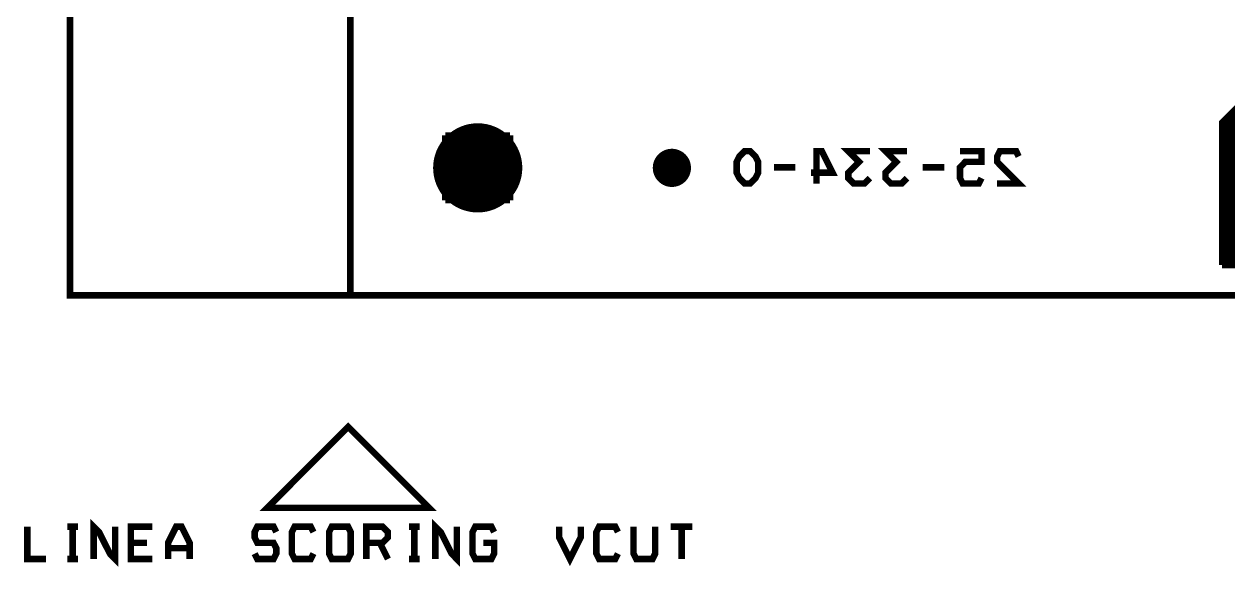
# Model space of a CAD drawing. Extents: x -18 to 155, y -91 to 215.
# Drawn here: x -17.8 to 29.44, y -15.66 to 5.64 of the extents above; entities that cross this region are included whole.
import ezdxf

# ---------------------------------------------------------------- set-up
doc = ezdxf.new("R2010")
doc.units = 0
doc.header["$MEASUREMENT"] = 0
doc.layers.get('0').update_dxf_attribs({"linetype": 'CONTINUOUS'})
for name, color, linetype in [('25-334-0_BOT', 7, 'CONTINUOUS'), ('25-334-0_DRD', 7, 'CONTINUOUS'), ('25-334-0_DRL', 2, 'CONTINUOUS'), ('25-334-0_IN1', 4, 'CONTINUOUS'), ('25-334-0_IN2', 3, 'CONTINUOUS'), ('25-334-0_SMB', 5, 'CONTINUOUS'), ('25-334-0_SMT', 10, 'CONTINUOUS'), ('25-334-0_TOP', 11, 'CONTINUOUS'), ('THRUHOLE_NPT', 8, 'CONTINUOUS')]:
    doc.layers.add(name, color=color, linetype=linetype)

# ---------------------------------------------------------------- blocks, each defined once
blk = doc.blocks.new('ROUND_1')
at = {"const_width": 1.75006}
blk.add_lwpolyline([(-0.87503, 0, 1), (0.87503, 0, 1)], format="xyb", close=True, dxfattribs=at)
blk = doc.blocks.new('ROUND_74')
at = {"const_width": 0.7493}
blk.add_lwpolyline([(-0.37465, 0, 1), (0.37465, 0, 1)], format="xyb", close=True, dxfattribs=at)
blk = doc.blocks.new('ROUND_3')
at = {"const_width": 0.50038}
blk.add_lwpolyline([(-0.25019, 0, 1), (0.25019, 0, 1)], format="xyb", close=True, dxfattribs=at)

msp = doc.modelspace()

# ---------------------------------------------------------------- linework, layer by layer
at = {"layer": '25-334-0_BOT', "const_width": 0.254}
for points in [[(38.1, 41.656), (38.1, 10.668), (29.21, 1.778), (29.21, -3.81)], [(51.562, 1.905), (29.337, 1.905)], [(29.4386, 2.0066), (29.4386, -3.81)], [(51.562, 2.1336), (29.5656, 2.1336)], [(51.562, 1.6764), (29.21, 1.6764)], [(51.562, 1.4478), (29.21, 1.4478)], [(51.562, 1.2192), (29.21, 1.2192)], [(51.562, 0.9906), (29.21, 0.9906)], [(10.68832, -0.61468), (10.90168, -0.40132), (11.00582, -0.1905), (11.00582, 0.23368), (10.90168, 0.4445), (10.68832, 0.65532), (10.4775, 0.65532), (10.26668, 0.4445), (10.16, 0.23368), (10.16, -0.1905), (10.26668, -0.40132), (10.4775, -0.61468), (10.68832, -0.61468)], [(13.081, -0.1905), (13.92682, -0.1905), (13.50518, 0.65532), (13.29182, 0.65532), (13.29182, -0.61468)], [(15.38732, -0.40132), (15.1765, -0.61468), (14.75232, -0.61468), (14.5415, -0.40132), (14.5415, -0.1905), (14.96568, 0.23368), (14.5415, 0.65532), (15.38732, 0.65532)], [(16.84782, -0.40132), (16.637, -0.61468), (16.21282, -0.61468), (16.002, -0.40132), (16.002, -0.1905), (16.42618, 0.23368), (16.002, 0.65532), (16.84782, 0.65532)], [(19.76882, -0.40132), (19.66468, -0.61468), (19.02968, -0.61468), (18.923, -0.40132), (18.923, 0.02032), (19.13382, 0.23368), (19.76882, 0.23368), (19.76882, 0.65532), (18.923, 0.65532)], [(20.3835, -0.61468), (21.22932, -0.61468), (20.3835, 0.23368), (20.3835, 0.4445), (20.49018, 0.65532), (21.12518, 0.65532), (21.22932, 0.4445)], [(51.562, 0.762), (29.21, 0.762)], [(51.562, 0.5334), (29.21, 0.5334)], [(11.6205, 0.02032), (12.46632, 0.02032)], [(17.4625, 0.02032), (18.30832, 0.02032)], [(51.562, 0.3048), (29.21, 0.3048)], [(51.562, 0.0762), (29.21, 0.0762)], [(51.562, -0.1524), (29.21, -0.1524)], [(51.562, -0.381), (29.21, -0.381)], [(51.562, -0.6096), (29.21, -0.6096)], [(51.562, -0.8382), (29.21, -0.8382)], [(51.562, -1.0668), (29.21, -1.0668)], [(51.562, -1.2954), (29.21, -1.2954)], [(51.562, -1.524), (29.21, -1.524)], [(51.562, -1.7526), (29.21, -1.7526)], [(51.562, -1.9812), (29.21, -1.9812)], [(51.562, -2.2098), (29.21, -2.2098)], [(51.562, -2.4384), (29.21, -2.4384)], [(51.562, -2.667), (29.21, -2.667)], [(51.562, -2.8956), (29.21, -2.8956)], [(51.562, -3.1242), (29.21, -3.1242)], [(51.562, -3.3528), (29.21, -3.3528)], [(51.562, -3.5814), (29.21, -3.5814)], [(51.562, -3.81), (29.21, -3.81)]]:
    msp.add_lwpolyline(points, dxfattribs=at)
at = {"layer": '25-334-0_DRD', "const_width": 0.254}
for points in [[(-15.99946, -4.99872), (155.00096, -4.99872), (155.00096, 215.00084), (-4.99872, 215.00084), (-4.99872, 189.35954), (-15.99946, 189.35954), (-15.99946, -4.99872)], [(-1.27, 1.27), (-1.27, -1.27)], [(1.27, 1.27), (-1.27, 1.27)], [(1.27, 1.27), (-1.27, -1.27)], [(1.27, -1.27), (-1.27, 1.27)], [(1.27, -1.27), (1.27, 1.27)], [(-1.27, -1.27), (1.27, -1.27)]]:
    msp.add_lwpolyline(points, dxfattribs=at)
at = {"layer": '25-334-0_DRL', "const_width": 0.254}
for points in [[(-15.99946, -4.99872), (155.00096, -4.99872), (155.00096, 215.00084), (-4.99872, 215.00084), (-4.99872, 189.35954), (-15.99946, 189.35954), (-15.99946, -4.99872)], [(-4.99872, -4.99872), (-4.99872, 189.35954)], [(-5.08, -10.16), (-1.905, -13.335), (-8.255, -13.335), (-5.08, -10.16)], [(-16.93418, -15.34668), (-17.67332, -15.34668), (-17.67332, -14.07668)], [(-15.6845, -14.07668), (-16.10868, -14.07668)], [(-15.89532, -15.34668), (-15.89532, -14.07668)], [(-14.224, -14.07668), (-14.224, -15.34668), (-14.43482, -15.13332), (-14.859, -14.2875), (-15.06982, -14.07668), (-15.06982, -15.34668)], [(-12.7635, -15.34668), (-13.60932, -15.34668), (-13.60932, -14.07668), (-12.7635, -14.07668)], [(-11.303, -15.34668), (-11.303, -14.71168), (-11.6205, -14.07668), (-11.83132, -14.07668), (-12.14882, -14.71168), (-12.14882, -15.34668)], [(-7.90448, -14.2875), (-8.01116, -14.07668), (-8.64616, -14.07668), (-8.75284, -14.2875), (-8.75284, -14.49832), (-8.64616, -14.71168), (-8.01116, -14.71168), (-7.90448, -14.9225), (-7.90448, -15.13332), (-8.01116, -15.34668), (-8.64616, -15.34668), (-8.75284, -15.13332)], [(-6.44398, -15.13332), (-6.55066, -15.34668), (-7.18566, -15.34668), (-7.29234, -15.13332), (-7.29234, -14.2875), (-7.18566, -14.07668), (-6.55066, -14.07668), (-6.44398, -14.2875)], [(-5.72516, -15.34668), (-5.83184, -15.13332), (-5.83184, -14.2875), (-5.72516, -14.07668), (-5.09016, -14.07668), (-4.98348, -14.2875), (-4.98348, -15.13332), (-5.09016, -15.34668), (-5.72516, -15.34668)], [(-4.37134, -14.71168), (-3.73634, -14.71168), (-3.52298, -14.49832), (-3.52298, -14.2875), (-3.73634, -14.07668), (-4.37134, -14.07668), (-4.37134, -15.34668)], [(-2.27584, -14.07668), (-2.69748, -14.07668)], [(-2.48666, -15.34668), (-2.48666, -14.07668)], [(-0.81534, -14.07668), (-0.81534, -15.34668), (-1.02616, -15.13332), (-1.45034, -14.2875), (-1.66116, -14.07668), (-1.66116, -15.34668)], [(0.22098, -14.71168), (0.64516, -14.71168), (0.64516, -15.13332), (0.53848, -15.34668), (-0.09398, -15.34668), (-0.20066, -15.13332), (-0.20066, -14.2875), (-0.09398, -14.07668), (0.53848, -14.07668), (0.64516, -14.2875)], [(4.04368, -14.07668), (4.04368, -14.49832), (3.6195, -15.34668), (3.19532, -14.49832), (3.19532, -14.07668)], [(5.50418, -15.13332), (5.3975, -15.34668), (4.7625, -15.34668), (4.65582, -15.13332), (4.65582, -14.2875), (4.7625, -14.07668), (5.3975, -14.07668), (5.50418, -14.2875)], [(6.96468, -14.07668), (6.96468, -15.13332), (6.858, -15.34668), (6.223, -15.34668), (6.11632, -15.13332), (6.11632, -14.07668)], [(8.42518, -14.07668), (7.57682, -14.07668)], [(8.001, -15.34668), (8.001, -14.07668)], [(-12.97432, -14.71168), (-13.60932, -14.71168)], [(-3.84048, -14.71168), (-3.52298, -15.34668)], [(-11.303, -14.9225), (-12.14882, -14.9225)], [(-15.6845, -15.34668), (-16.10868, -15.34668)], [(-2.27584, -15.34668), (-2.69748, -15.34668)]]:
    msp.add_lwpolyline(points, dxfattribs=at)
at = {"layer": '25-334-0_IN2', "const_width": 0.254}
for points in [[(70.485, 83.439), (67.437, 83.439), (67.437, 72.898), (61.087, 66.548), (38.862, 66.548), (38.1, 65.786), (38.1, 10.668), (29.21, 1.778), (29.21, -3.81)], [(51.562, 1.905), (29.337, 1.905)], [(29.4386, 2.0066), (29.4386, -3.81)], [(51.562, 2.1336), (29.5656, 2.1336)], [(51.562, 1.6764), (29.21, 1.6764)], [(51.562, 1.4478), (29.21, 1.4478)], [(51.562, 1.2192), (29.21, 1.2192)], [(51.562, 0.9906), (29.21, 0.9906)], [(51.562, 0.762), (29.21, 0.762)], [(51.562, 0.5334), (29.21, 0.5334)], [(51.562, 0.3048), (29.21, 0.3048)], [(51.562, 0.0762), (29.21, 0.0762)], [(51.562, -0.1524), (29.21, -0.1524)], [(51.562, -0.381), (29.21, -0.381)], [(51.562, -0.6096), (29.21, -0.6096)], [(51.562, -0.8382), (29.21, -0.8382)], [(51.562, -1.0668), (29.21, -1.0668)], [(51.562, -1.2954), (29.21, -1.2954)], [(51.562, -1.524), (29.21, -1.524)], [(51.562, -1.7526), (29.21, -1.7526)], [(51.562, -1.9812), (29.21, -1.9812)], [(51.562, -2.2098), (29.21, -2.2098)], [(51.562, -2.4384), (29.21, -2.4384)], [(51.562, -2.667), (29.21, -2.667)], [(51.562, -2.8956), (29.21, -2.8956)], [(51.562, -3.1242), (29.21, -3.1242)], [(51.562, -3.3528), (29.21, -3.3528)], [(51.562, -3.5814), (29.21, -3.5814)], [(29.464, -3.81), (29.21, -3.81)], [(51.562, -3.81), (29.464, -3.81)]]:
    msp.add_lwpolyline(points, dxfattribs=at)
at = {"layer": '25-334-0_TOP', "const_width": 0.254}
for points in [[(46.863, 19.304), (29.21, 1.651)], [(54.356, 19.304), (56.261, 17.399), (56.261, 13.716), (51.562, 9.017), (51.562, -3.81), (29.21, -3.81)], [(29.4386, 1.8796), (29.4386, -3.81)], [(51.562, 1.905), (29.464, 1.905)], [(29.21, 1.651), (29.21, -3.81)], [(51.562, 1.4478), (29.21, 1.4478)], [(51.562, 1.6764), (29.2354, 1.6764)], [(51.562, 1.2192), (29.21, 1.2192)], [(51.562, 0.9906), (29.21, 0.9906)], [(51.562, 0.762), (29.21, 0.762)], [(51.562, 0.5334), (29.21, 0.5334)], [(51.562, 0.3048), (29.21, 0.3048)], [(51.562, 0.0762), (29.21, 0.0762)], [(51.562, -0.1524), (29.21, -0.1524)], [(51.562, -0.381), (29.21, -0.381)], [(51.562, -0.6096), (29.21, -0.6096)], [(51.562, -0.8382), (29.21, -0.8382)], [(51.562, -1.0668), (29.21, -1.0668)], [(51.562, -1.2954), (29.21, -1.2954)], [(51.562, -1.524), (29.21, -1.524)], [(51.562, -1.7526), (29.21, -1.7526)], [(51.562, -1.9812), (29.21, -1.9812)], [(51.562, -2.2098), (29.21, -2.2098)], [(51.562, -2.4384), (29.21, -2.4384)], [(51.562, -2.667), (29.21, -2.667)], [(51.562, -2.8956), (29.21, -2.8956)], [(51.562, -3.1242), (29.21, -3.1242)], [(51.562, -3.3528), (29.21, -3.3528)], [(51.562, -3.5814), (29.21, -3.5814)]]:
    msp.add_lwpolyline(points, dxfattribs=at)

# ---------------------------------------------------------------- block references
at = {"layer": '25-334-0_BOT'}
msp.add_blockref('ROUND_1', (0, 0), dxfattribs=at)
at = {"layer": '25-334-0_DRL'}
msp.add_blockref('ROUND_1', (0, 0), dxfattribs=at)
at = {"layer": '25-334-0_IN1'}
msp.add_blockref('ROUND_1', (0, 0), dxfattribs=at)
at = {"layer": '25-334-0_IN2'}
msp.add_blockref('ROUND_1', (0, 0), dxfattribs=at)
at = {"layer": '25-334-0_SMB'}
msp.add_blockref('ROUND_1', (0, 0), dxfattribs=at)
at = {"layer": '25-334-0_SMT'}
for name, p in [('ROUND_1', (0, 0)), ('ROUND_74', (7.62, 0))]:
    msp.add_blockref(name, p, dxfattribs=at)
at = {"layer": '25-334-0_TOP'}
for name, p in [('ROUND_1', (0, 0)), ('ROUND_3', (7.62, 0))]:
    msp.add_blockref(name, p, dxfattribs=at)
at = {"layer": 'THRUHOLE_NPT'}
msp.add_blockref('ROUND_1', (0, 0), dxfattribs=at)

doc.saveas('drawing.dxf')
